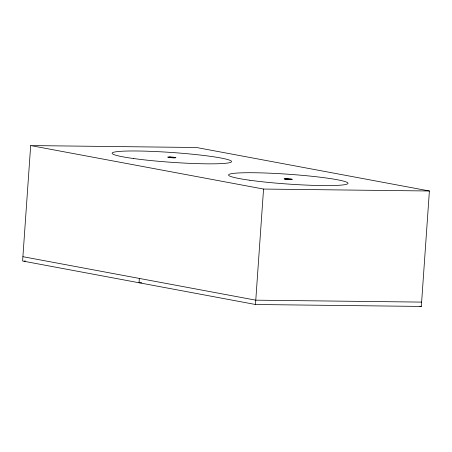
<?xml version="1.0" encoding="UTF-8"?>
<svg xmlns="http://www.w3.org/2000/svg" width="452" height="452" viewBox="0 0 452 452"><rect width="100%" height="100%" fill="white"/><g stroke="black" fill="none" stroke-linecap="round" stroke-linejoin="round"><path stroke-width="0.68" d="M30.674 145.572L22.6 261.013L255.476 304.495L421.326 306.428L429.4 190.987L196.524 147.505L30.674 145.572L263.55 189.055L429.4 190.987M139.34 278.426L139.041 282.754L141.86 282.788M255.476 304.495L263.55 189.055M168.443 157.369L175.19 157.449M284.884 179.111L291.625 179.19M24.012 261.03L25.425 261.047M421.631 302.1L255.781 300.168L22.905 256.685M169.449 156.968L174.184 157.85M285.89 178.709L290.625 179.591M419.942 306.168L421.326 306.428M133.47 158.516A59.89 4.91 4 0 0 230.667 162.341A59.89 4.91 4 0 0 151.313 151.363A59.89 4.91 4 0 0 133.47 158.516M249.911 180.258A59.89 4.91 4 0 0 347.102 184.088A59.89 4.91 4 0 0 267.753 173.105A59.89 4.91 4 0 0 249.911 180.258M285.613 179.229A4.13 0.339 4 0 0 292.314 179.489A4.13 0.339 4 0 0 286.839 178.732A4.13 0.339 4 0 0 285.613 179.229M169.172 157.482A4.13 0.339 4 0 0 175.873 157.748A4.13 0.339 4 0 0 170.404 156.991A4.13 0.339 4 0 0 169.172 157.482"/></g></svg>
